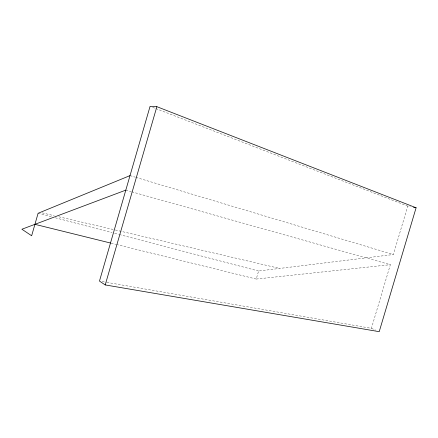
<?xml version="1.0" encoding="UTF-8"?>
<svg xmlns="http://www.w3.org/2000/svg" width="438" height="438" viewBox="0 0 438 438"><rect width="100%" height="100%" fill="white"/><g stroke="black" fill="none" stroke-linecap="round" stroke-linejoin="round"><path stroke-width="0.33" stroke-dasharray="2.19 1.64" d="M116.426 244.486L256.235 279.05L258.601 271.012L393.362 254.533L407.762 206.134L410.329 206.637M106.877 282.373L371.413 328.33L390.346 264.683L131.734 191.8M256.235 279.05L390.346 264.683M102.163 281.557L106.204 282.258M42.212 212.879L54.186 215.682M58.84 216.772L114.712 229.84M115.375 229.999L279.668 268.434M111.126 243.172L115.763 244.322M38.101 213.279L51.306 216.739M55.265 217.774L112.04 232.638M114.679 233.328L118.643 234.368M119.306 234.538L258.601 271.012M125.81 190.13L131.071 191.614M130.015 175.611L135.254 177.182M135.911 177.379L393.362 254.533M152.627 107.321L155.178 108.306M155.813 108.553L407.762 206.134M371.413 328.33L375.612 330.126"/><path stroke-width="0.66" d="M105.224 284.93L156.87 106.68L416.1 207.771L379.215 331.67L105.224 284.93L99.47 281.087L150.075 106.33L156.87 106.68M130.015 175.611L38.101 213.279L31.645 235.754L21.9 229.238L125.81 190.13M413.532 207.267L416.1 207.771M34.925 224.333L110.464 243.013"/></g></svg>
